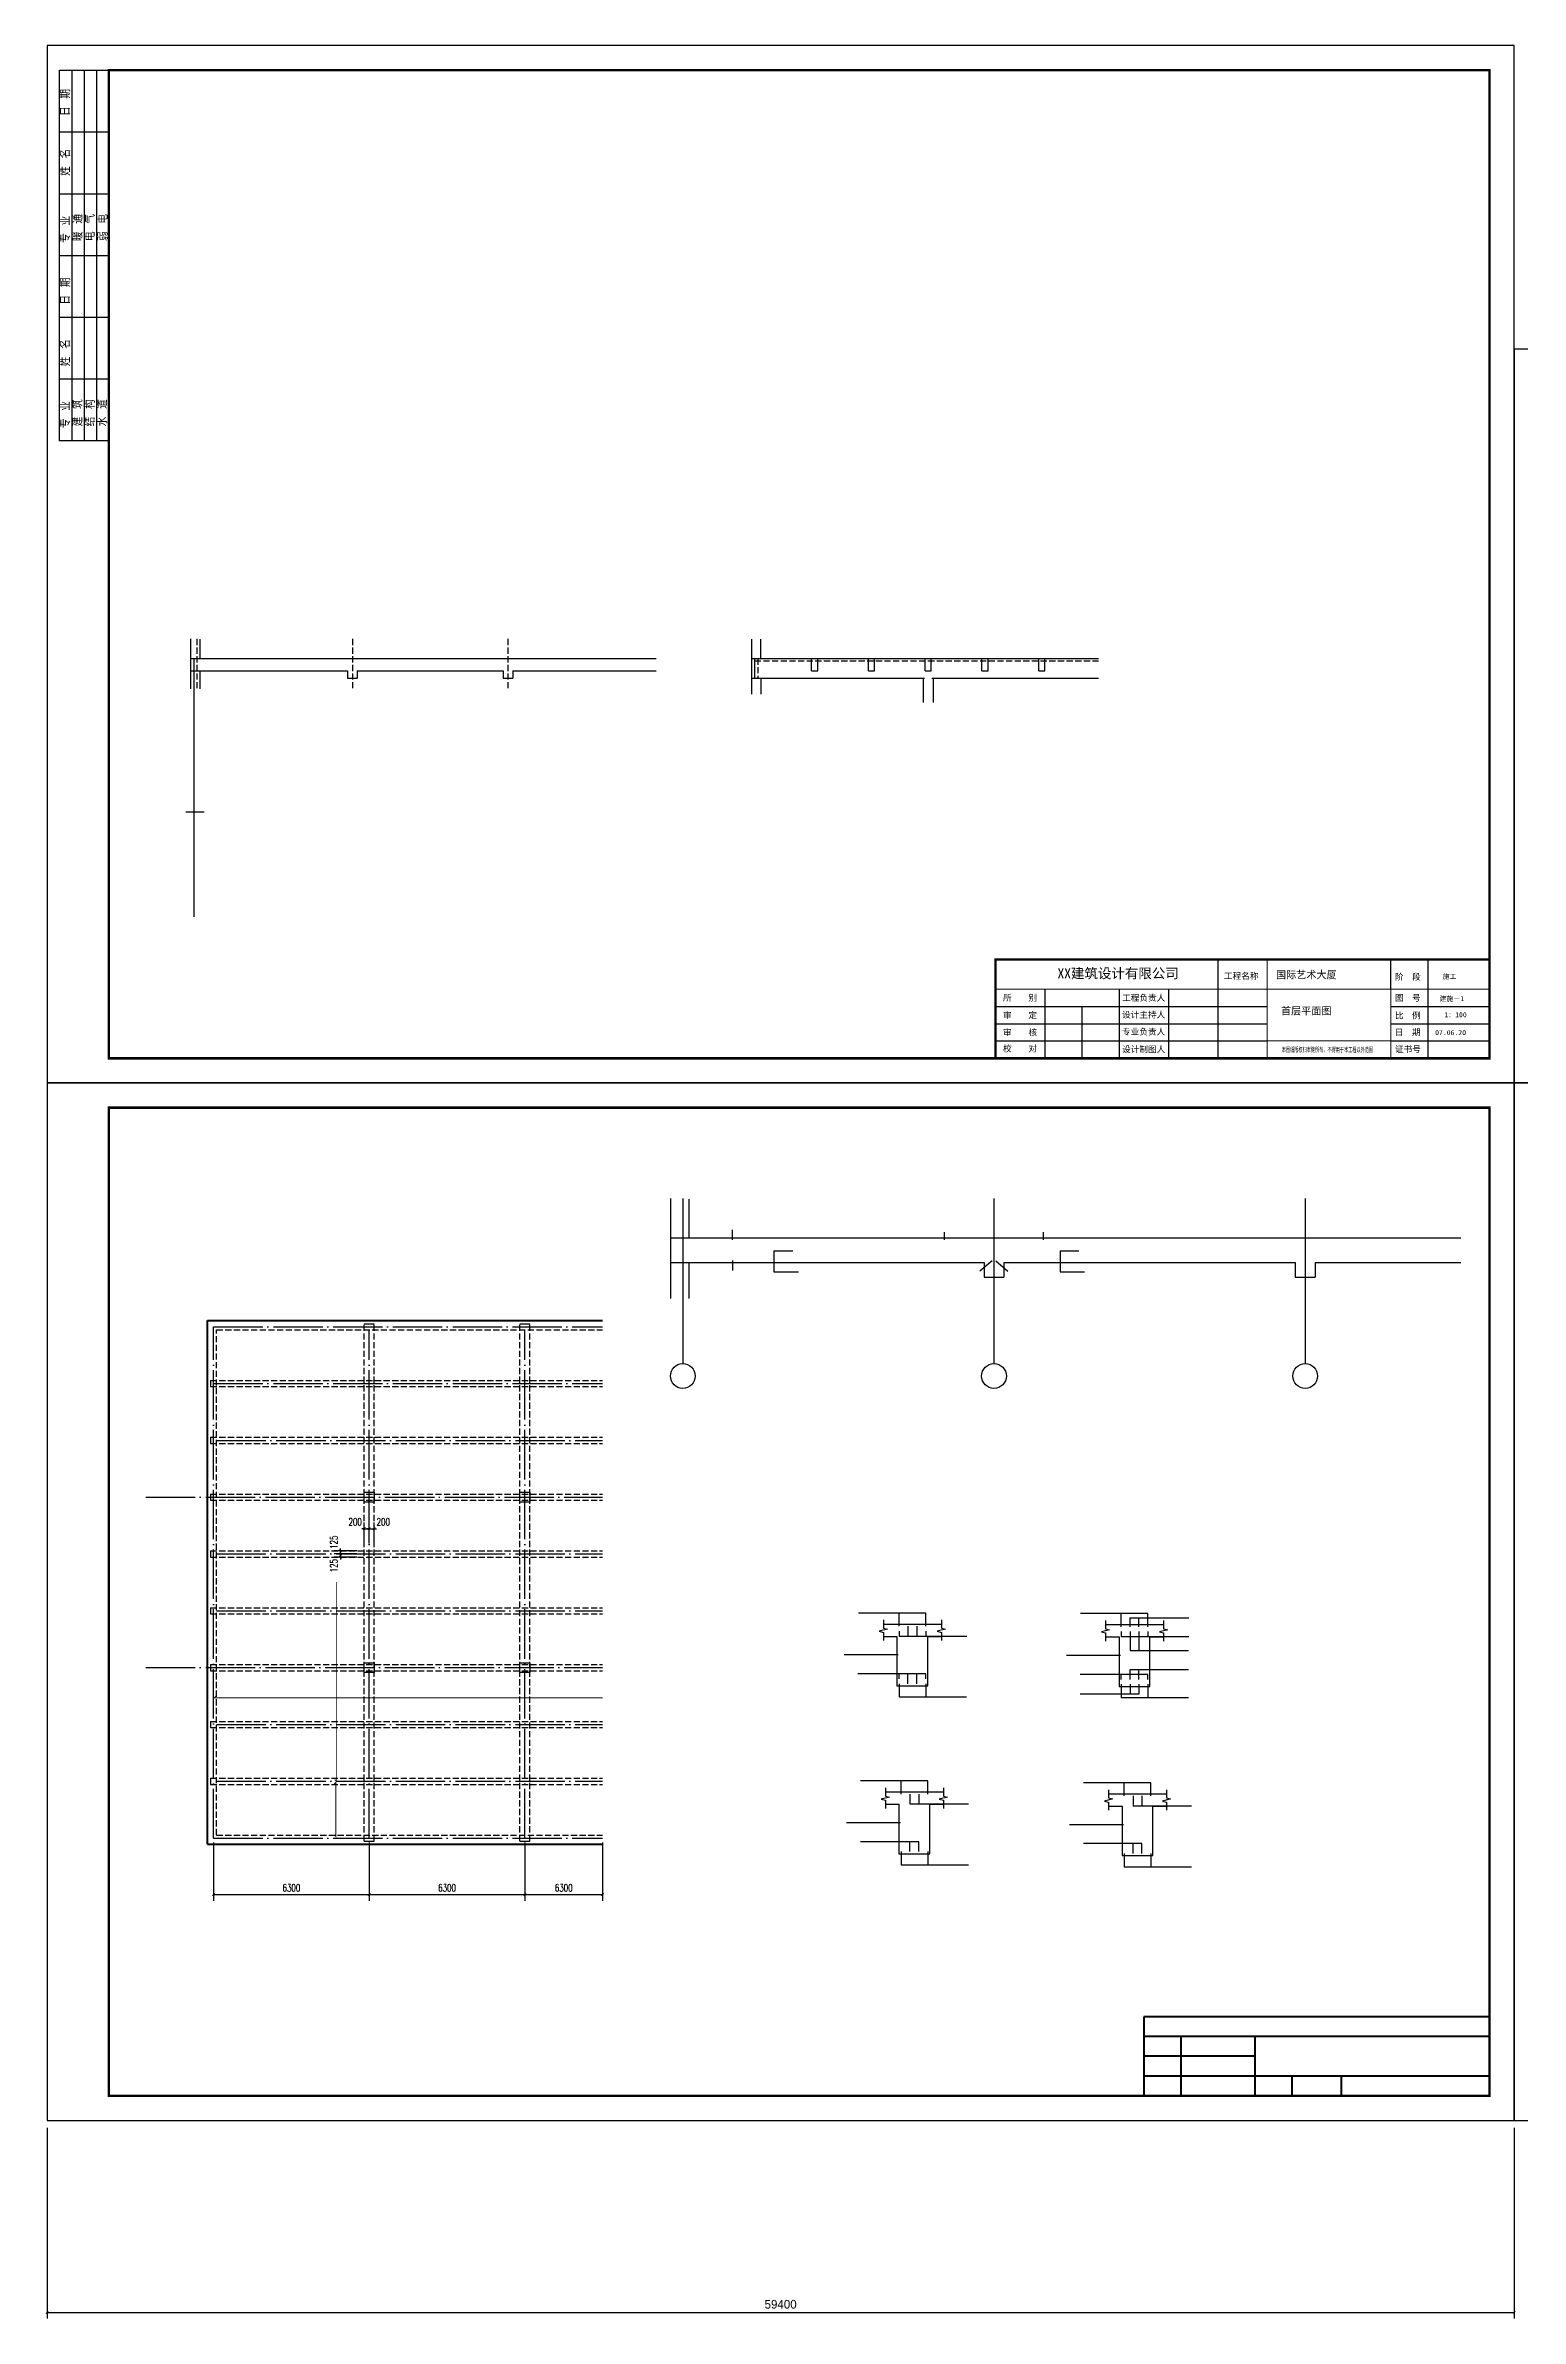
# Model space of a CAD drawing. Extents: x 118894 to 300758, y -8004 to 84013.
# Drawn here: x 118894 to 178615, y -8004 to 84013 of the extents above; entities that cross this region are included whole.
import ezdxf
from ezdxf.enums import TextEntityAlignment as Align

# ---------------------------------------------------------------- set-up
doc = ezdxf.new("R2010")
doc.units = 0
doc.header["$LTSCALE"] = 1000
doc.header["$MEASUREMENT"] = 0
doc.linetypes.add('DASH', pattern=[0.35, 0.25, -0.1])
doc.linetypes.add('DOTE', pattern=[2.42, 2, -0.2, 0.02, -0.2])
for name, color, linetype in [('PUB_TITLE', 4, 'Continuous'), ('S-BEAM-PLAN-LINE', 4, 'Continuous'), ('S-DIM-IDEN', 3, 'Continuous'), ('S-PUB_DIM', 3, 'Continuous'), ('S-SLAB-BBAR', 1, 'Continuous')]:
    doc.layers.add(name, color=color, linetype=linetype)
doc.styles.add('_TCH_DIM_T3', font='SIMPLEX', dxfattribs={"width": 0.705882, "bigfont": 'GBCBIG'})
doc.styles.get("Standard").update_dxf_attribs({"font": 'ChangFangSong.ttf'})
doc.styles.add('宋体', font='')
doc.styles.add('黑体', font='simhei.ttf')
doc.styles.get('宋体').set_extended_font_data('SimSun')
doc.dimstyles.new('_TCH_ARCH&&100', dxfattribs={"dimtxt": 297.5, "dimasz": 100, "dimexe": 250, "dimexo": 300, "dimgap": 126.25, "dimtad": 1, "dimdec": 0, "dimzin": 0, "dimdsep": 46, "dimtxsty": '_TCH_DIM_T3', "dimblk": 'ARCHTICK', "dimcen": 0.09, "dimclrt": 7, "dimazin": 2, "dimtfac": 1, "dimtdec": 0, "dimtix": 1, "dimtmove": 2, "dimatfit": 3, "dimfxl": 100, "dimtolj": 1, "dimtzin": 0, "dimarcsym": 0})
doc.dimstyles.get("Standard").update_dxf_attribs({"dimscale": 100, "dimtxt": 3.5, "dimasz": 1, "dimexe": 2.5, "dimexo": 3, "dimgap": 1.5, "dimtad": 1, "dimdec": 0, "dimzin": 0, "dimdsep": 46, "dimtxsty": 'Standard', "dimblk": 'ARCHTICK', "dimcen": 0.09, "dimadec": 0, "dimazin": 0, "dimtfac": 1, "dimtdec": 0, "dimtix": 1, "dimtmove": 2, "dimatfit": 3, "dimfxl": 1, "dimtolj": 1, "dimtzin": 0, "dimarcsym": 0})

# ---------------------------------------------------------------- blocks, each defined once
blk = doc.blocks.new('$titleblk$00000094')
for p, q in [((-150, 20), (0, 20)), ((-150, 0), (-150, 20)), ((-125, 20), (-125, 0)), ((-100, 20), (-100, 0)), ((-75, 20), (-75, 0)), ((-50, 20), (-50, 0)), ((-25, 20), (-25, 0)), ((0, 20), (0, 0)), ((0, 15), (-150, 15)), ((0, 10), (-150, 10)), ((0, 5), (-150, 5))]:
    blk.add_line(p, q)
at = {"width": 0.8}
for s, p in [(' 专   业', (-145.93, 16)), (' 姓   名', (-120.93, 16)), (' 日   期', (-95.93, 16)), (' 专   业', (-70.93, 16)), (' 姓   名', (-43.85, 16)), (' 日   期', (-19.57, 16)), ('结   构', (-144.19, 6)), ('建   筑', (-144.19, 11)), ('暖   通', (-69.19, 11)), ('电   气', (-69.19, 6)), ('水   道', (-144.19, 1)), ('弱   电', (-69.19, 0.73))]:
    blk.add_text(s, height=3.5, rotation=0, dxfattribs=at).set_placement(p)
blk = doc.blocks.new('$titleblk$00000194')
for p, q in [((-110, 40), (-110, 0)), ((-40, 28), (-40, 40)), ((-25, 40), (-25, 0)), ((0, 0), (0, 40)), ((-180, 28), (-180, 0)), ((-150, 28), (-150, 0)), ((-130, 28), (-130, 0)), ((-200, 21), (-90, 21)), ((-165, 21), (-165, 0)), ((-40, 21), (0, 21)), ((-200, 14), (-90, 14)), ((-40, 14), (0, 14)), ((-200, 7), (-90, 7)), ((-40, 7), (0, 7))]:
    blk.add_line(p, q)
for points, const_width in [([(0, 40), (-200, 40), (-200, 0)], 1), ([(-90, 40), (-90, 0)], 0.4), ([(-200, 28), (0, 28)], 0.4), ([(-40, 28), (-40, 0)], 0.4), ([(-90, 7), (-40, 7)], 0.4)]:
    blk.add_lwpolyline(points, dxfattribs=dict(const_width=const_width))
at = {"layer": 'Defpoints', "color": 0, "linetype": 'ByBlock'}
blk.add_point((-90, 0), dxfattribs=at)
at = {"style": '黑体'}
for s, height, p in [('XX建筑设计有限公司', 4, (-174.9, 32.38)), ('工程名称', 2.5, (-107.53, 32.08)), ('阶  段', 2.5, (-38.27, 31.7)), ('所    别', 2.5, (-196.97, 23.23)), ('审    定', 2.5, (-196.97, 16.19)), ('设计主持人', 2.5, (-148.78, 16.38)), ('工程负责人', 2.5, (-148.76, 23.23)), ('图  号', 2.5, (-38.27, 23.23)), ('比  例', 2.5, (-38.27, 16.07)), ('审    核', 2.5, (-196.97, 9.23)), ('专业负责人', 2.5, (-148.78, 9.49)), ('日  期', 2.5, (-38.27, 9.3)), ('校    对', 2.5, (-196.97, 2.66)), ('设计制图人', 2.5, (-148.78, 2.38)), ('证书号', 2.5, (-38.27, 2.45))]:
    blk.add_text(s, height=height, dxfattribs=at).set_placement(p)
at = {"style": '宋体', "width": 0.6}
blk.add_text('本图纸版权归本院所有，不得用于本工程以外范围', height=2, dxfattribs=at).set_placement((-84.1, 2.47))
at = {"style": '黑体'}
for tag, p, height in [('工程名称', (-86.43, 32.31), 3), ('审定人', (-176.79, 16.38), 2), ('工程负责', (-127.69, 23.61), 2), ('设计人', (-126.77, 16.78), 2), ('图名', (-84.43, 17.67), 3), ('比例', (-18.26, 16.61), 2), ('审核人', (-176.42, 9.42), 2), ('专业负责', (-126.9, 9.72), 2), ('校对人', (-176.52, 2.57), 2), ('制图人', (-126.18, 1.89), 2)]:
    blk.add_attdef(tag, p, '', height=height, dxfattribs=at)
for tag, p in [('阶段', (-16.19, 32.11)), ('图号', (-15.22, 23.16)), ('日期', (-15.75, 9.39))]:
    blk.add_attdef(tag, text='', height=2, dxfattribs=at).set_placement(p, align=Align.CENTER)
blk = doc.blocks.new('_ArchTick')
at = {"color": 0, "linetype": 'ByBlock', "const_width": 0.4}
blk.add_lwpolyline([(-0.5, -0.5), (0.5, 0.5)], dxfattribs=at)
blk = doc.blocks.new('*D6')
at = {"color": 0, "lineweight": -2, "transparency": 16777216}
for p, q in [((118958, -287), (118958, -8004)), ((178358, -287), (178358, -8004)), ((118958, -7754), (178358, -7754))]:
    blk.add_line(p, q, dxfattribs=at)
at = {"layer": 'Defpoints', "color": 0, "transparency": 16777216}
for p in [(118958, 13), (178358, 13), (178358, -7754)]:
    blk.add_point(p, dxfattribs=at)
at = {"color": 0, "lineweight": -2, "transparency": 16777216, "xscale": 100, "yscale": 100, "zscale": 100, "rotation": 180}
blk.add_blockref('_ArchTick', (118958, -7754), dxfattribs=at)
at = {"color": 0, "lineweight": -2, "transparency": 16777216, "xscale": 100, "yscale": 100, "zscale": 100}
blk.add_blockref('_ArchTick', (178358, -7754), dxfattribs=at)
at = {"color": 0, "transparency": 16777216, "insert": (148658, -7429), "char_height": 350, "attachment_point": 5}
blk.add_mtext('\\A1;59400', dxfattribs=at)
blk = doc.blocks.new('*D7')
at = {"layer": 'Defpoints', "color": 0, "transparency": 16777216}
for p in [(130839, 22946), (131801, 22946), (131801, 22821)]:
    blk.add_point(p, dxfattribs=at)
at = {"layer": 'S-PUB_DIM', "color": 0, "lineweight": -2, "transparency": 16777216}
for p, q in [((130839, 22946), (130839, 23046)), ((131501, 22946), (130589, 22946)), ((131501, 22821), (130589, 22821)), ((130839, 22821), (130839, 22946)), ((130839, 22821), (130839, 22721))]:
    blk.add_line(p, q, dxfattribs=at)
at = {"layer": 'S-PUB_DIM', "color": 0, "lineweight": -2, "transparency": 16777216, "xscale": 100, "yscale": 100, "zscale": 100}
for p, rotation in [((130839, 22946), 270), ((130839, 22821), 90)]:
    blk.add_blockref('_ArchTick', p, dxfattribs=dict(at, rotation=rotation))
at = {"layer": 'S-PUB_DIM', "color": 7, "lineweight": 25, "transparency": 16777216, "insert": (130564, 22471), "char_height": 297.5, "attachment_point": 5, "rotation": 90, "style": '_TCH_DIM_T3'}
blk.add_mtext('\\A1;125', dxfattribs=at)
blk = doc.blocks.new('*D8')
at = {"layer": 'Defpoints', "color": 0, "transparency": 16777216}
for p in [(130839, 23071), (131801, 23071), (131801, 22946)]:
    blk.add_point(p, dxfattribs=at)
at = {"layer": 'S-PUB_DIM', "color": 0, "lineweight": -2, "transparency": 16777216}
for p, q in [((131501, 23071), (130589, 23071)), ((130839, 23071), (130839, 23171)), ((130839, 22946), (130839, 23071)), ((131501, 22946), (130589, 22946)), ((130839, 22946), (130839, 22846))]:
    blk.add_line(p, q, dxfattribs=at)
at = {"layer": 'S-PUB_DIM', "color": 0, "lineweight": -2, "transparency": 16777216, "xscale": 100, "yscale": 100, "zscale": 100}
for p, rotation in [((130839, 23071), 270), ((130839, 22946), 90)]:
    blk.add_blockref('_ArchTick', p, dxfattribs=dict(at, rotation=rotation))
at = {"layer": 'S-PUB_DIM', "color": 7, "lineweight": 25, "transparency": 16777216, "insert": (130564, 23421), "char_height": 297.5, "attachment_point": 5, "rotation": 90, "style": '_TCH_DIM_T3'}
blk.add_mtext('\\A1;125', dxfattribs=at)
blk = doc.blocks.new('*D9')
at = {"layer": 'Defpoints', "color": 0, "transparency": 16777216}
for p in [(125701, 11566), (132001, 11566), (132001, 9159)]:
    blk.add_point(p, dxfattribs=at)
at = {"layer": 'S-PUB_DIM', "color": 0, "lineweight": -2, "transparency": 16777216}
for p, q in [((125701, 11266), (125701, 8909)), ((132001, 11266), (132001, 8909)), ((125701, 9159), (132001, 9159))]:
    blk.add_line(p, q, dxfattribs=at)
at = {"layer": 'S-PUB_DIM', "color": 0, "lineweight": -2, "transparency": 16777216, "xscale": 100, "yscale": 100, "zscale": 100, "rotation": 180}
blk.add_blockref('_ArchTick', (125701, 9159), dxfattribs=at)
at = {"layer": 'S-PUB_DIM', "color": 0, "lineweight": -2, "transparency": 16777216, "xscale": 100, "yscale": 100, "zscale": 100}
blk.add_blockref('_ArchTick', (132001, 9159), dxfattribs=at)
at = {"layer": 'S-PUB_DIM', "color": 7, "lineweight": 25, "transparency": 16777216, "insert": (128851, 9434), "char_height": 297.5, "attachment_point": 5, "style": '_TCH_DIM_T3'}
blk.add_mtext('\\A1;6300', dxfattribs=at)
blk = doc.blocks.new('*D10')
at = {"layer": 'Defpoints', "color": 0, "transparency": 16777216}
for p in [(132001, 11566), (138301, 11566), (138301, 9159)]:
    blk.add_point(p, dxfattribs=at)
at = {"layer": 'S-PUB_DIM', "color": 0, "lineweight": -2, "transparency": 16777216}
for p, q in [((132001, 11266), (132001, 8909)), ((138301, 11266), (138301, 8909)), ((132001, 9159), (138301, 9159))]:
    blk.add_line(p, q, dxfattribs=at)
at = {"layer": 'S-PUB_DIM', "color": 0, "lineweight": -2, "transparency": 16777216, "xscale": 100, "yscale": 100, "zscale": 100, "rotation": 180}
blk.add_blockref('_ArchTick', (132001, 9159), dxfattribs=at)
at = {"layer": 'S-PUB_DIM', "color": 0, "lineweight": -2, "transparency": 16777216, "xscale": 100, "yscale": 100, "zscale": 100}
blk.add_blockref('_ArchTick', (138301, 9159), dxfattribs=at)
at = {"layer": 'S-PUB_DIM', "color": 7, "lineweight": 25, "transparency": 16777216, "insert": (135151, 9434), "char_height": 297.5, "attachment_point": 5, "style": '_TCH_DIM_T3'}
blk.add_mtext('\\A1;6300', dxfattribs=at)
blk = doc.blocks.new('*D11')
at = {"layer": 'Defpoints', "color": 0, "transparency": 16777216}
for p in [(138301, 11566), (141451, 11566), (141451, 9159)]:
    blk.add_point(p, dxfattribs=at)
at = {"layer": 'S-PUB_DIM', "color": 0, "lineweight": -2, "transparency": 16777216}
for p, q in [((138301, 11266), (138301, 8909)), ((141451, 11266), (141451, 8909)), ((138301, 9159), (141451, 9159))]:
    blk.add_line(p, q, dxfattribs=at)
at = {"layer": 'S-PUB_DIM', "color": 0, "lineweight": -2, "transparency": 16777216, "xscale": 100, "yscale": 100, "zscale": 100, "rotation": 180}
blk.add_blockref('_ArchTick', (138301, 9159), dxfattribs=at)
at = {"layer": 'S-PUB_DIM', "color": 0, "lineweight": -2, "transparency": 16777216, "xscale": 100, "yscale": 100, "zscale": 100}
blk.add_blockref('_ArchTick', (141451, 9159), dxfattribs=at)
at = {"layer": 'S-PUB_DIM', "color": 7, "lineweight": 25, "transparency": 16777216, "insert": (139876, 9434), "char_height": 297.5, "attachment_point": 5, "style": '_TCH_DIM_T3'}
blk.add_mtext('\\A1;6300 ', dxfattribs=at)

msp = doc.modelspace()

# ---------------------------------------------------------------- linework, layer by layer
at = {"linetype": 'ByBlock'}
msp.add_line((124768.4, 59989.9), (124768.4, 57965.4), dxfattribs=at)
at = {"linetype": 'DASH'}
for p, q in [((125018.4, 59989.9), (125018.4, 57965.4)), ((131318.4, 59989.9), (131318.4, 57965.4)), ((137618.4, 59989.9), (137618.4, 57965.4)), ((147613.3, 59096.8), (154634.5, 59096.8)), ((147734.5, 59196.8), (147734.5, 58396.8)), ((154634.5, 59096.8), (161534.5, 59096.8))]:
    msp.add_line(p, q, dxfattribs=at)
for p, q in [((125138.4, 59980.1), (125138.4, 59196.8)), ((147484.5, 59980.1), (147484.5, 57746.9)), ((147854.5, 59196.8), (147854.5, 59980.1)), ((124765.7, 59196.8), (131318.4, 59196.8)), ((124898.4, 59196.8), (124898.4, 48738.8)), ((131318.4, 59196.8), (137618.4, 59196.8)), ((137618.4, 59196.8), (143618.4, 59196.8)), ((143618.4, 59196.8), (143618.4, 59196.8)), ((147484.5, 59196.8), (154634.5, 59196.8)), ((147614.5, 58396.8), (147614.5, 59196.8)), ((149909.5, 58696.8), (149909.5, 59196.8)), ((150159.5, 58696.8), (150159.5, 59196.8)), ((152209.5, 58696.8), (152209.5, 59196.8)), ((152459.5, 58696.8), (152459.5, 59196.8)), ((154509.5, 58696.8), (154509.5, 59196.8)), ((154634.5, 59196.8), (161534.5, 59196.8)), ((154759.5, 58696.8), (154759.5, 59196.8)), ((156809.5, 58696.8), (156809.5, 59196.8)), ((157059.5, 58696.8), (157059.5, 59196.8)), ((159109.5, 58696.8), (159109.5, 59196.8)), ((159359.5, 58696.8), (159359.5, 59196.8)), ((124768.4, 58696.8), (131118.4, 58696.8)), ((125138.4, 58696.8), (125138.4, 57965.4)), ((131118.4, 58696.8), (131118.4, 58396.8)), ((131118.4, 58396.8), (131518.4, 58396.8)), ((131518.4, 58696.8), (137418.4, 58696.8)), ((131518.4, 58696.8), (131518.4, 58396.8)), ((137418.4, 58696.8), (137418.4, 58396.8)), ((137418.4, 58396.8), (137818.4, 58396.8)), ((137818.4, 58696.8), (143618.4, 58696.8)), ((137818.4, 58696.8), (137818.4, 58396.8)), ((147484.6, 58396.8), (154484.5, 58396.8)), ((147854.5, 58396.8), (147854.5, 57746.9)), ((149909.5, 58696.8), (150159.5, 58696.8)), ((152209.5, 58696.8), (152459.5, 58696.8)), ((154434.5, 58396.8), (154434.5, 57417)), ((154509.5, 58696.8), (154759.5, 58696.8)), ((154784.5, 58396.8), (161534.5, 58396.8)), ((154834.5, 58396.8), (154834.5, 57417)), ((156809.5, 58696.8), (157059.5, 58696.8)), ((159109.5, 58696.8), (159359.5, 58696.8)), ((124578.3, 52986.4), (125318.3, 52986.4)), ((146713.8, 35662.7), (146713.8, 36072.5)), ((146713.8, 34826.7), (146713.8, 34427))]:
    msp.add_line(p, q)
at = {"linetype": 'Continuous', "lineweight": 25}
for p, q in [((144196.8, 37332.5), (144196.8, 33283.5)), ((144936.8, 37313), (144936.8, 35746.5)), ((157296.8, 37332.5), (157296.8, 30651.1)), ((169896.8, 37332.5), (169896.8, 30651.1)), ((144191.5, 35746.5), (157296.8, 35746.5)), ((148389.8, 35216.3), (148389.8, 34367.8)), ((148389.8, 35216.3), (149146.1, 35216.3)), ((157296.8, 35746.5), (176196.8, 35746.5)), ((144196.8, 34746.5), (156896.8, 34746.5)), ((144936.8, 34746.5), (144936.8, 33283.5)), ((148389.8, 34367.8), (149386.6, 34367.8)), ((156896.8, 34746.5), (156896.8, 34146.5)), ((156896.8, 34146.5), (157696.8, 34146.5)), ((157696.8, 34746.5), (169496.8, 34746.5)), ((157696.8, 34746.5), (157696.8, 34146.5)), ((169496.8, 34746.5), (169496.8, 34146.5)), ((169496.8, 34146.5), (170296.8, 34146.5)), ((170296.8, 34746.5), (170296.8, 34146.5))]:
    msp.add_line(p, q, dxfattribs=at)
at = {"linetype": 'Continuous'}
for p, q in [((144696.8, 37332.5), (144696.8, 30651.1)), ((155296.8, 35657.7), (155296.8, 35977)), ((159296.8, 35657.7), (159296.8, 35977)), ((159970.2, 35216.3), (159970.2, 34367.8)), ((159970.2, 35216.3), (160726.5, 35216.3)), ((157216.8, 34816.1), (156719.5, 34397.2)), ((157376.8, 34816.1), (157857.5, 34397.2)), ((159970.2, 34367.8), (160966.9, 34367.8)), ((170296.8, 34746.5), (176196.8, 34746.5))]:
    msp.add_line(p, q, dxfattribs=at)
at = {"linetype": 'Continuous', "lineweight": 50}
for p, q in [((125450.9, 11196.1), (125450.9, 32396.1)), ((125450.9, 32396.1), (141450.9, 32396.1)), ((125450.9, 11196.1), (141450.9, 11196.1))]:
    msp.add_line(p, q, dxfattribs=at)
at = {"lineweight": 25}
for p, q in [((131800.9, 32266.1), (132200.9, 32266.1)), ((138100.9, 32266.1), (138500.9, 32266.1)), ((125580.9, 29971.1), (125580.9, 29721.1)), ((125580.9, 27671.1), (125580.9, 27421.1)), ((125580.9, 25371.1), (125580.9, 25121.1)), ((131800.9, 25046.1), (131800.9, 25446.1)), ((131800.9, 25446.1), (132200.9, 25446.1)), ((132200.9, 25046.1), (131800.9, 25046.1)), ((132200.9, 25446.1), (132200.9, 25046.1)), ((138100.9, 25046.1), (138100.9, 25446.1)), ((138100.9, 25446.1), (138500.9, 25446.1)), ((138500.9, 25046.1), (138100.9, 25046.1)), ((138500.9, 25446.1), (138500.9, 25046.1)), ((125580.9, 23071.1), (125580.9, 22821.1)), ((125580.9, 20771.1), (125580.9, 20521.1)), ((125580.9, 18471.1), (125580.9, 18221.1)), ((131800.9, 18146.1), (131800.9, 18546.1)), ((131800.9, 18546.1), (132200.9, 18546.1)), ((132200.9, 18546.1), (132200.9, 18146.1)), ((138100.9, 18146.1), (138100.9, 18546.1)), ((138100.9, 18546.1), (138500.9, 18546.1)), ((138500.9, 18546.1), (138500.9, 18146.1)), ((132200.9, 18146.1), (131800.9, 18146.1)), ((138500.9, 18146.1), (138100.9, 18146.1)), ((125580.6, 16171.1), (125580.6, 15921.1)), ((125580.9, 13871.1), (125580.9, 13621.1)), ((131800.9, 11326.1), (132200.9, 11326.1)), ((138100.9, 11326.1), (138500.9, 11326.1))]:
    msp.add_line(p, q, dxfattribs=at)
at = {"linetype": 'DASH', "lineweight": 25}
for p, q in [((131800.9, 11326.1), (131800.9, 32266.1)), ((132200.9, 11326.1), (132200.9, 32266.1)), ((138100.9, 11326.1), (138100.9, 32266.1)), ((138500.9, 11326.1), (138500.9, 32266.1)), ((125820.9, 11566.1), (125820.9, 32021.1)), ((125820.9, 32021.1), (141450.9, 32021.1)), ((125580.9, 29971.1), (141450.9, 29971.1)), ((125580.9, 29721.1), (141450.9, 29721.1)), ((125580.9, 27671.1), (141450.9, 27671.1)), ((125580.9, 27421.1), (141450.9, 27421.1)), ((125580.9, 25371.1), (141450.9, 25371.1)), ((125580.9, 25121.1), (141450.9, 25121.1)), ((125580.9, 23071.1), (141450.9, 23071.1)), ((125580.9, 22821.1), (141450.9, 22821.1)), ((125580.9, 20771.1), (141450.9, 20771.1)), ((125580.9, 20521.1), (141450.9, 20521.1)), ((125580.9, 18471.1), (141450.9, 18471.1)), ((125580.9, 18221.1), (141450.9, 18221.1)), ((125580.6, 16171.1), (141450.9, 16171.1)), ((125580.6, 15921.1), (141450.9, 15921.1)), ((125580.9, 13871.1), (141450.9, 13871.1)), ((125580.9, 13621.1), (141450.9, 13621.1)), ((125820.9, 11566.1), (141450.9, 11566.1))]:
    msp.add_line(p, q, dxfattribs=at)
at = {"linetype": 'DOTE', "lineweight": 25}
for p, q in [((125700.9, 11446.1), (125700.9, 32146.1)), ((125700.9, 32146.1), (141450.9, 32146.1)), ((132000.9, 11446.1), (132000.9, 32026.1)), ((138300.9, 11446.1), (138300.9, 32026.1)), ((125700.9, 29846.1), (141450.9, 29846.1)), ((125820.9, 27546.1), (141450.9, 27546.1)), ((122960.4, 25246.1), (141450.9, 25246.1)), ((125820.9, 22946.1), (141450.9, 22946.1)), ((125820.9, 20646.1), (141450.9, 20646.1)), ((122960.4, 18346.1), (141450.9, 18346.1)), ((125820.9, 16046.1), (141450.9, 16046.1)), ((125820.9, 13746.1), (141450.9, 13746.1)), ((125700.9, 11446.1), (141450.9, 11446.1))]:
    msp.add_line(p, q, dxfattribs=at)
at = {"lineweight": 50}
for p, q in [((177357.8, 4213.2), (163357.8, 4213.2)), ((163357.8, 4213.2), (163357.8, 1013.2)), ((177357.8, 3413.2), (163357.8, 3413.2)), ((164857.8, 3413.2), (164857.8, 1013.2)), ((167857.8, 3413.2), (167857.8, 1013.2)), ((167857.8, 2613.2), (163357.8, 2613.2)), ((177357.8, 1813.2), (163357.8, 1813.2)), ((169357.8, 1813.2), (169357.8, 1013.2)), ((171357.8, 1813.2), (171357.8, 1013.2))]:
    msp.add_line(p, q, dxfattribs=at)
at = {"lineweight": 25}
for centre in [(144696.8, 30151.1), (157296.8, 30151.1), (169896.8, 30151.1)]:
    msp.add_circle(centre, 500, dxfattribs=at)
at = {"layer": 'PUB_TITLE'}
for points in [[(118957.8, 42013.2), (178357.8, 42013.2), (178357.8, 84013.2), (118957.8, 84013.2)], [(178357.8, 42013.2), (199357.8, 42013.2), (199357.8, 71713.2), (178357.8, 71713.2)], [(118957.8, 13.2), (178357.8, 13.2), (178357.8, 42013.2), (118957.8, 42013.2)], [(178357.8, 13.2), (237757.8, 13.2), (237757.8, 42013.2), (178357.8, 42013.2)]]:
    msp.add_lwpolyline(points, close=True, dxfattribs=at)
at = {"layer": 'PUB_TITLE', "const_width": 100}
msp.add_lwpolyline([(121457.8, 43013.2), (177357.8, 43013.2), (177357.8, 83013.2), (121457.8, 83013.2)], close=True, dxfattribs=at)
at = {"layer": 'PUB_TITLE', "linetype": 'Continuous', "const_width": 100}
msp.add_lwpolyline([(121457.8, 1013.2), (177357.8, 1013.2), (177357.8, 41013.2), (121457.8, 41013.2)], close=True, dxfattribs=at)
at = {"layer": 'S-BEAM-PLAN-LINE'}
for points in [[(152818.1, 20274.5), (152818.1, 19941.2), (152984.8, 19899.5), (152651.5, 19816.2), (152818.1, 19774.5), (152818.1, 19441.2)], [(155168.1, 20274.5), (155168.1, 19941.2), (155334.8, 19899.5), (155001.5, 19816.2), (155168.1, 19774.5), (155168.1, 19441.2)], [(161811.6, 20253.6), (161811.6, 19920.3), (161978.3, 19878.6), (161644.9, 19795.3), (161811.6, 19753.6), (161811.6, 19420.3)], [(164161.6, 20253.6), (164161.6, 19920.3), (164328.3, 19878.6), (163994.9, 19795.3), (164161.6, 19753.6), (164161.6, 19420.3)], [(152818.1, 20107.8), (155168.1, 20107.8)], [(152818.1, 19607.8), (153368.1, 19607.8), (153368.1, 17607.8), (154618.1, 17607.8), (154618.1, 19607.8), (155168.1, 19607.8)], [(161811.6, 20086.9), (164161.6, 20086.9)], [(161811.6, 19586.9), (162361.6, 19586.9), (162361.6, 17586.9), (163611.6, 17586.9), (163611.6, 19586.9), (164161.6, 19586.9)], [(152900.2, 13480.4), (152900.2, 13147.1), (153066.8, 13105.4), (152733.5, 13022.1), (152900.2, 12980.4), (152900.2, 12647.1)], [(152900.2, 13313.8), (155250.2, 13313.8)], [(155250.2, 13480.4), (155250.2, 13147.1), (155416.8, 13105.4), (155083.5, 13022.1), (155250.2, 12980.4), (155250.2, 12647.1)], [(161930.8, 13403.3), (161930.8, 13070), (162097.5, 13028.3), (161764.2, 12945), (161930.8, 12903.3), (161930.8, 12570)], [(161930.8, 13236.6), (164280.8, 13236.6)], [(164280.8, 13403.3), (164280.8, 13070), (164447.5, 13028.3), (164114.2, 12945), (164280.8, 12903.3), (164280.8, 12570)], [(152900.2, 12813.8), (153450.2, 12813.8), (153450.2, 10813.8), (154700.2, 10813.8), (154700.2, 12813.8), (155250.2, 12813.8)], [(161930.8, 12736.6), (162480.8, 12736.6), (162480.8, 10736.6), (163730.8, 10736.6), (163730.8, 12736.6), (164280.8, 12736.6)]]:
    msp.add_lwpolyline(points, dxfattribs=at)
at = {"layer": 'S-DIM-IDEN'}
for p, q in [((154533.1, 20556.2), (151808.2, 20556.2)), ((153453.1, 20022.8), (153453.1, 20556.2)), ((154533.1, 20022.8), (154533.1, 20556.2)), ((163526.6, 20535.3), (160801.7, 20535.3)), ((162446.6, 20001.9), (162446.6, 20535.3)), ((162806.6, 20001.9), (162806.6, 20367.3)), ((162806.6, 20367.3), (165181.2, 20367.3)), ((163166.6, 20001.9), (163166.6, 20367.3)), ((163526.6, 20001.9), (163526.6, 20535.3)), ((153453.1, 19822.8), (153453.1, 19622.8)), ((153453.1, 19622.8), (156199, 19622.8)), ((153813.1, 20022.8), (153813.1, 19622.8)), ((154173.1, 20022.8), (154173.1, 19622.8)), ((154533.1, 19822.8), (154533.1, 19622.8)), ((162446.6, 19801.9), (162446.6, 19601.9)), ((162446.6, 19601.9), (165181.2, 19601.9)), ((162806.6, 19801.9), (162806.6, 19045.7)), ((163166.6, 19801.9), (163166.6, 19045.7)), ((163526.6, 19801.9), (163526.6, 19601.9)), ((153423.1, 18857.8), (151237.4, 18857.8)), ((162416.6, 18836.9), (160230.9, 18836.9)), ((162806.6, 19045.7), (165171.5, 19045.7)), ((154533.1, 18092.8), (151787.2, 18092.8)), ((153453.1, 17892.8), (153453.1, 18092.8)), ((153453.1, 17692.8), (153453.1, 17159.5)), ((153813.1, 17692.8), (153813.1, 18092.8)), ((154173.1, 17692.8), (154173.1, 18092.8)), ((154533.1, 17892.8), (154533.1, 18092.8)), ((154533.1, 17692.8), (154533.1, 17159.5)), ((163526.6, 18071.9), (160792, 18071.9)), ((162446.6, 17871.9), (162446.6, 18071.9)), ((162446.6, 17671.9), (162446.6, 17138.6)), ((162806.6, 18271.9), (165171.5, 18271.9)), ((162806.6, 17871.9), (162806.6, 18271.9)), ((162806.6, 17671.9), (162806.6, 17268.2)), ((163166.6, 17871.9), (163166.6, 18271.9)), ((163166.6, 17671.9), (163166.6, 17268.2)), ((163526.6, 17871.9), (163526.6, 18071.9)), ((163526.6, 17671.9), (163526.6, 17138.6)), ((153453.1, 17159.5), (156178.1, 17159.5)), ((163166.6, 17268.2), (160792, 17268.2)), ((162446.6, 17138.6), (165171.5, 17138.6)), ((154615.2, 13762.1), (151890.3, 13762.1)), ((153535.2, 13228.8), (153535.2, 13762.1)), ((153895.2, 13228.8), (153895.2, 12828.8)), ((154255.2, 13228.8), (154255.2, 12828.8)), ((154615.2, 13228.8), (154615.2, 13762.1)), ((163645.8, 13685), (160920.9, 13685)), ((162565.8, 13151.6), (162565.8, 13685)), ((162925.8, 13151.6), (162925.8, 12751.6)), ((163285.8, 13151.6), (163285.8, 12751.6)), ((163645.8, 13151.6), (163645.8, 13685)), ((153505.2, 12063.8), (151319.4, 12063.8)), ((153895.2, 12828.8), (156260.1, 12828.8)), ((162535.8, 11986.6), (160350.1, 11986.6)), ((162925.8, 12751.6), (165290.7, 12751.6)), ((154255.2, 11298.8), (151890.3, 11298.8)), ((153895.2, 10898.8), (153895.2, 11298.8)), ((154255.2, 10898.8), (154255.2, 11298.8)), ((163285.8, 11221.6), (160920.9, 11221.6)), ((162925.8, 10821.6), (162925.8, 11221.6)), ((163285.8, 10821.6), (163285.8, 11221.6)), ((153535.2, 10898.8), (153535.2, 10365.4)), ((153535.2, 10365.4), (156260.1, 10365.4)), ((154615.2, 10898.8), (154615.2, 10365.4)), ((162565.8, 10821.6), (162565.8, 10288.3)), ((162565.8, 10288.3), (165290.7, 10288.3)), ((163645.8, 10821.6), (163645.8, 10288.3))]:
    msp.add_line(p, q, dxfattribs=at)
at = {"layer": 'S-PUB_DIM', "lineweight": 25}
for p, q in [((131800.9, 23970.5), (131700.9, 23970.5)), ((131800.9, 23371.1), (131800.9, 24220.5)), ((131800.9, 23970.5), (132000.9, 23970.5)), ((132000.9, 23970.5), (131900.9, 23970.5)), ((132000.9, 23371.1), (132000.9, 24220.5)), ((132000.9, 23371.1), (132000.9, 24220.5)), ((132000.9, 23970.5), (132100.9, 23970.5)), ((132000.9, 23970.5), (132200.9, 23970.5)), ((132200.9, 23371.1), (132200.9, 24220.5)), ((132200.9, 23970.5), (132300.9, 23970.5))]:
    msp.add_line(p, q, dxfattribs=at)
at = {"layer": 'S-SLAB-BBAR', "lineweight": 25, "const_width": 35}
for points in [[(130600.3, 13815.9), (130671, 13745.2), (130671, 21806.3), (130671, 21735.6)], [(125791.3, 17190.4), (125720.5, 17119.7), (141450.9, 17119.7), (141450.9, 17119.7)], [(130651.6, 11446.1), (130652.9, 11444.8), (130652.9, 13703), (130582.2, 13632.3)]]:
    msp.add_lwpolyline(points, dxfattribs=at)

# ---------------------------------------------------------------- block references
at = {"layer": 'PUB_TITLE', "xscale": 100, "yscale": 100, "zscale": 100, "rotation": 90}
msp.add_blockref('$titleblk$00000094', (121457.8, 83013.2), dxfattribs=at)
at = {"layer": 'PUB_TITLE', "xscale": 100, "yscale": 100, "zscale": 100}
msp.add_blockref('$titleblk$00000194', (177357.8, 43013.2), dxfattribs=at).add_auto_attribs({'比例': '1：100', '日期': '07.06.20', '工程名称': '国际艺术大厦', '图号': '建施－1', '阶段': '施工', '图名': '首层平面图'})
at = {"layer": 'S-PUB_DIM', "lineweight": 25, "xscale": 100, "yscale": 100, "zscale": 100}
for p in [(131800.9, 23970.5), (132000.9, 23970.5)]:
    msp.add_blockref('_ArchTick', p, dxfattribs=at)
at = {"layer": 'S-PUB_DIM', "lineweight": 25, "xscale": 100, "yscale": 100, "zscale": 100, "rotation": 180}
for p in [(132000.9, 23970.5), (132200.9, 23970.5)]:
    msp.add_blockref('_ArchTick', p, dxfattribs=at)

# ---------------------------------------------------------------- texts
at = {"layer": 'S-PUB_DIM', "color": 7, "lineweight": 25, "char_height": 297.5, "attachment_point": 5, "style": '_TCH_DIM_T3'}
for insert in [(131430.9, 24245.5), (132570.9, 24245.5)]:
    msp.add_mtext('\\A1;200', dxfattribs=dict(at, insert=insert))

# ---------------------------------------------------------------- dimensions: what is measured, and where the dimension line sits
dim = msp.add_linear_dim(base=(178357.8, -7753.5), p1=(118957.8, 13.2), p2=(178357.8, 13.2), dimstyle='Standard')
dim.commit()
dim.dimension.update_dxf_attribs({"geometry": '*D6', "text_midpoint": (148657.8, -7428.5)})
at = {"layer": 'S-PUB_DIM', "lineweight": 25}
for base, p1, p2, picture, middle in [((130839.4, 23071.1), (131800.9, 22946.1), (131800.9, 23071.1), '*D8', (130564.4, 23421.1)), ((130839.4, 22946.1), (131800.9, 22821.1), (131800.9, 22946.1), '*D7', (130564.4, 22471.1))]:
    dim = msp.add_linear_dim(base=base, p1=p1, p2=p2, angle=90, dimstyle='_TCH_ARCH&&100', dxfattribs=at)
    dim.commit()
    dim.dimension.update_dxf_attribs({"geometry": picture, "text_midpoint": middle, "dimtype": 161})
for p1, p2, picture, middle in [((125700.9, 11566.1), (132000.9, 11566.1), '*D9', (128850.9, 9434.4)), ((132000.9, 11566.1), (138300.9, 11566.1), '*D10', (135150.9, 9434.4))]:
    dim = msp.add_aligned_dim(p1=p1, p2=p2, distance=-2406.7, dimstyle='_TCH_ARCH&&100', dxfattribs=at)
    dim.commit()
    dim.dimension.update_dxf_attribs({"geometry": picture, "text_midpoint": middle})
dim = msp.add_aligned_dim(p1=(138300.9, 11566.1), p2=(141450.9, 11566.1), distance=-2406.7, text='6300 ', dimstyle='_TCH_ARCH&&100', dxfattribs=at)
dim.commit()
dim.dimension.update_dxf_attribs({"geometry": '*D11', "text_midpoint": (139875.9, 9434.4)})

doc.saveas('drawing.dxf')
